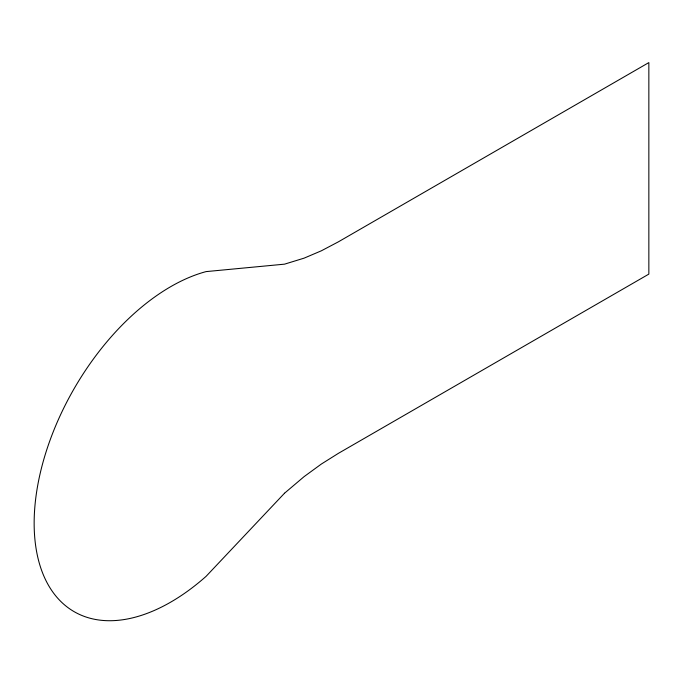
<?xml version="1.0" encoding="UTF-8"?>
<svg xmlns="http://www.w3.org/2000/svg" width="683" height="683" viewBox="0 0 683 683"><rect width="100%" height="100%" fill="white"/><g stroke="black" fill="none" stroke-linecap="round" stroke-linejoin="round"><path stroke-width="1.02" d="M284.529 493.211L206.104 576.324A193.178 111.534 -60 0 1 34.15 523.246A193.178 111.534 -60 0 1 206.104 271.603L284.529 264.159L304.106 258.148L321.351 250.806L338.358 241.85L648.85 62.588L648.85 274.105L338.358 453.367L321.351 464.047L304.106 476.623L284.529 493.211"/></g></svg>
